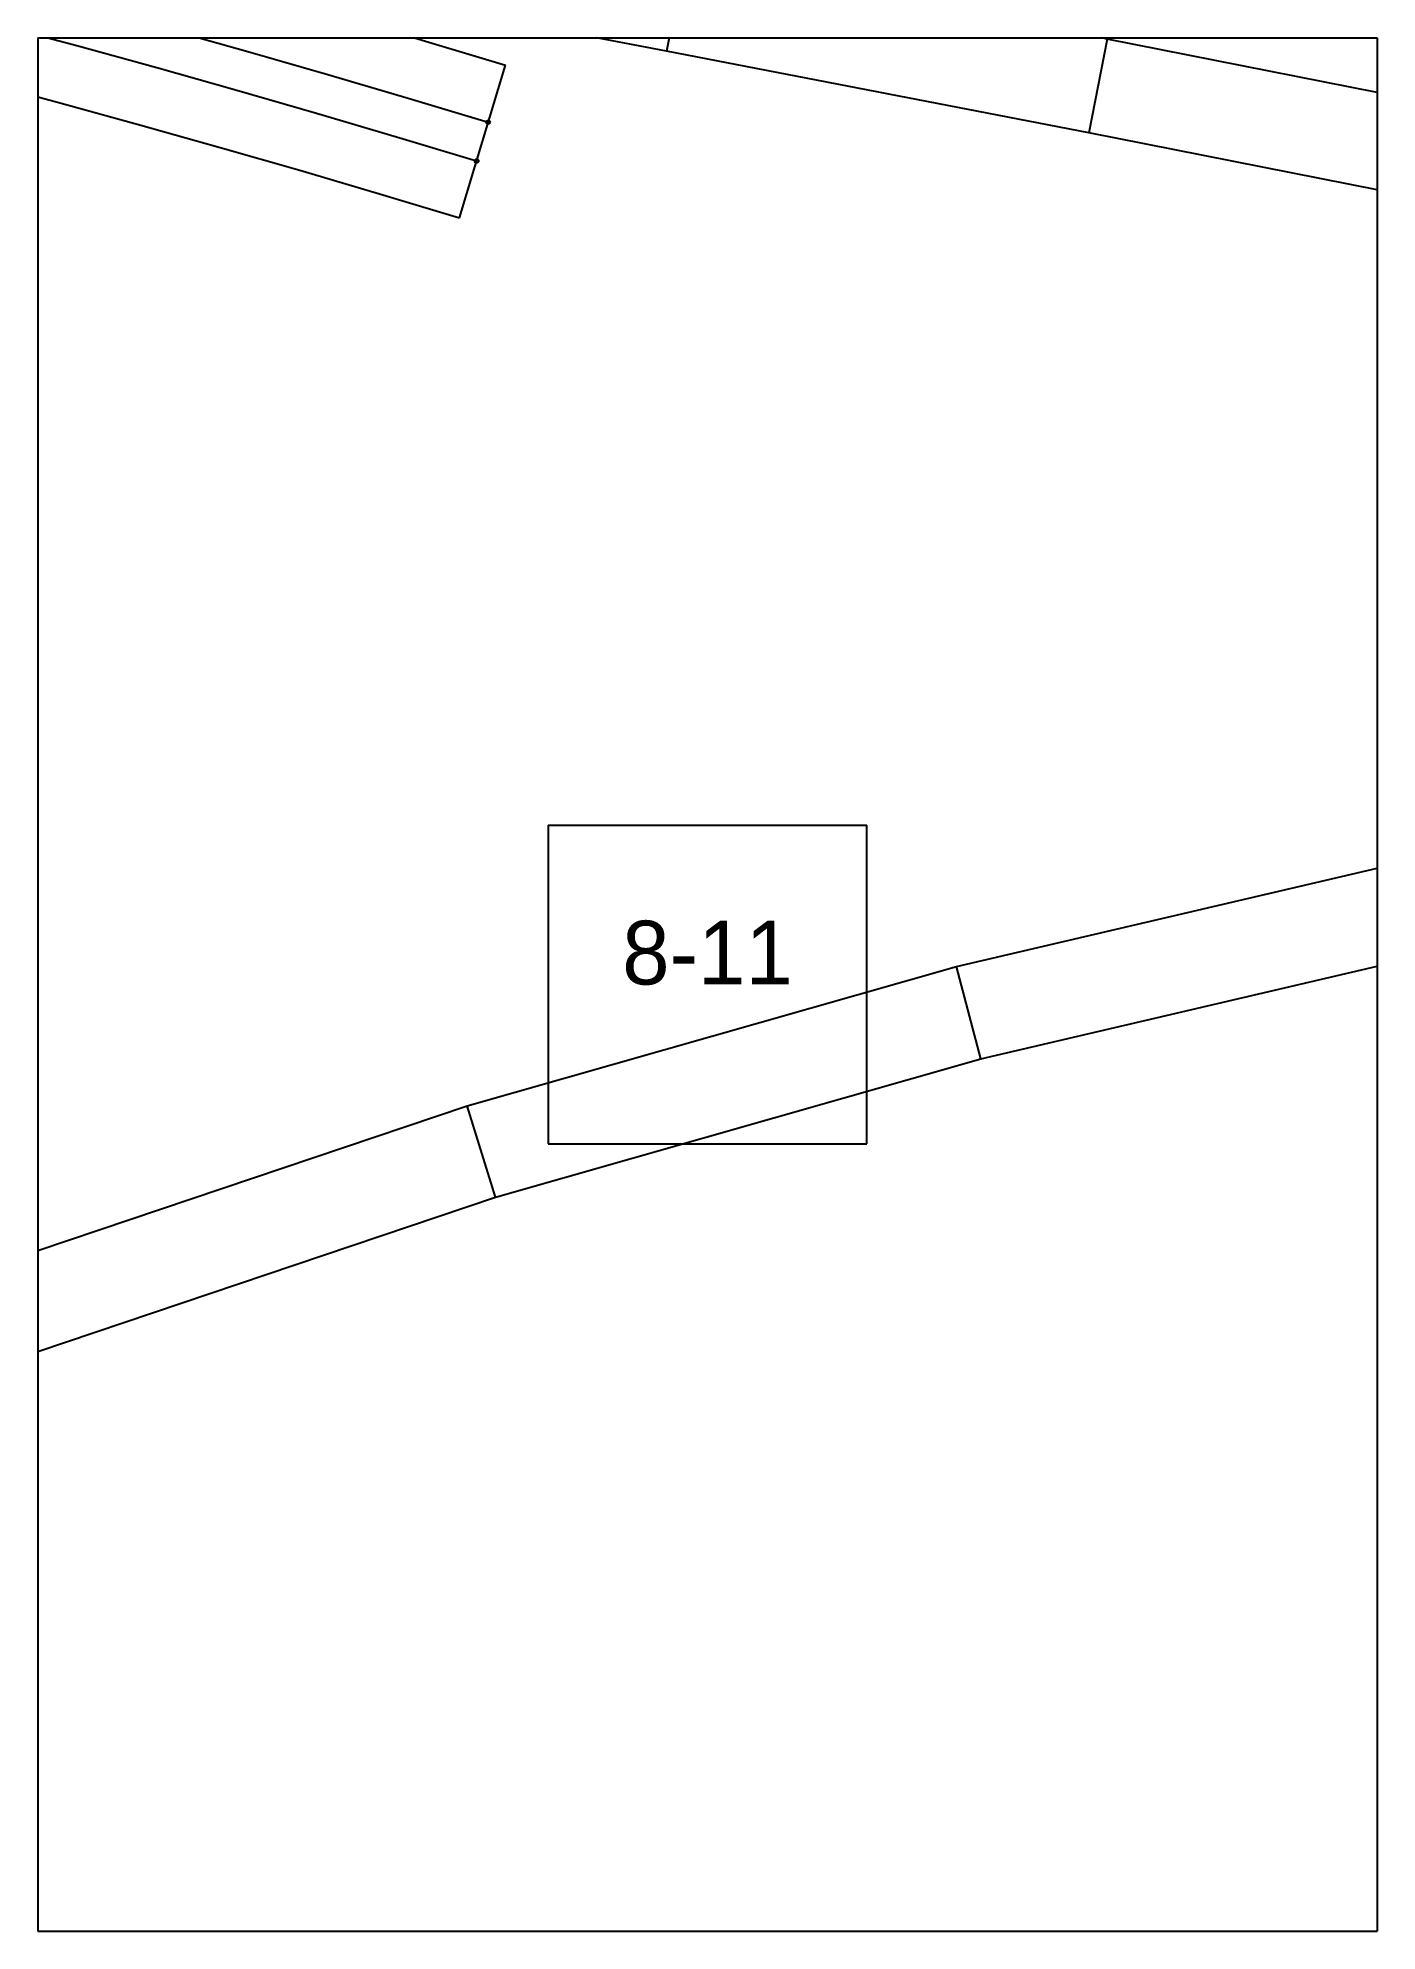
# Paper-space layout 'Plan 8-11' of a CAD drawing. Header units: metres, sheet in millimetres. Extents: x 0 to 210, y 0 to 297.
# The model-space entities are those that its viewports show. They can reach past a viewport. Long polylines and large blocks are cut down to what shows.
import ezdxf
from ezdxf.enums import TextEntityAlignment as Align

# ---------------------------------------------------------------- set-up
doc = ezdxf.new("R2010")
doc.units = ezdxf.units.M
for name, color, linetype in [('default', 7, 'Continuous'), ('mcircles', 7, 'Continuous'), ('TEXTLAYER', 7, 'Continuous'), ('VIEWPORTS', 7, 'Continuous')]:
    doc.layers.add(name, color=color, linetype=linetype)

msp = doc.modelspace()

# ---------------------------------------------------------------- linework, layer by layer
at = {"color": 9}
for p, q in [((2100, -1782), (2100, -2079)), ((2100, -1782), (2100, -2079)), ((2310, -1782), (2310, -2079)), ((2310, -1782), (2310, -2079)), ((1890, -2079), (2100, -2079)), ((1890, -2079), (2100, -2079)), ((2100, -2079), (2310, -2079)), ((2100, -2079), (2100, -2376)), ((2100, -2079), (2310, -2079)), ((2100, -2079), (2100, -2376)), ((2310, -2079), (2520, -2079)), ((2310, -2079), (2310, -2376)), ((2310, -2079), (2520, -2079)), ((2310, -2079), (2310, -2376)), ((2180, -2202.5), (2230, -2202.5)), ((2180, -2202.5), (2180, -2252.5)), ((2230, -2252.5), (2230, -2202.5)), ((2180, -2252.5), (2230, -2252.5)), ((1890, -2376), (2100, -2376)), ((1890, -2376), (2100, -2376)), ((2100, -2376), (2310, -2376)), ((2100, -2376), (2100, -2673)), ((2100, -2376), (2310, -2376)), ((2100, -2376), (2100, -2673)), ((2310, -2376), (2520, -2376)), ((2310, -2376), (2310, -2673)), ((2310, -2376), (2520, -2376)), ((2310, -2376), (2310, -2673))]:
    msp.add_line(p, q, dxfattribs=at)
at = {"layer": 'default', "color": 7, "linetype": 'Continuous'}
for p, q in [((2201.41, -2066.35), (2198.59, -2081.08)), ((2267.69, -2079.18), (2201.41, -2066.35)), ((2198.59, -2081.08), (2130.34, -2068.16)), ((2107.79, -2074.15), (2120.36, -2077.61)), ((2148.14, -2075.79), (2160.76, -2079.51)), ((2093.59, -2076.86), (2106.12, -2080.22)), ((2120.36, -2077.61), (2132.93, -2081.14)), ((2106.12, -2080.22), (2118.65, -2083.67)), ((2132.93, -2081.14), (2145.49, -2084.76)), ((2160.76, -2079.51), (2173.31, -2083.29)), ((2264.81, -2093.9), (2198.59, -2081.08)), ((2267.69, -2079.18), (2264.81, -2093.9)), ((2331.47, -2091.79), (2267.69, -2079.18)), ((2118.65, -2083.67), (2131.18, -2087.2)), ((2145.49, -2084.76), (2158.06, -2088.47)), ((2166.1, -2107.23), (2173.31, -2083.29)), ((2091.16, -2085.89), (2103.64, -2089.24)), ((2131.18, -2087.2), (2143.71, -2090.81)), ((2103.64, -2089.24), (2116.12, -2092.67)), ((2143.71, -2090.81), (2156.25, -2094.5)), ((2158.06, -2088.47), (2170.61, -2092.25)), ((2116.12, -2092.67), (2128.59, -2096.18)), ((2128.59, -2096.18), (2141.07, -2099.78)), ((2156.25, -2094.5), (2168.8, -2098.28)), ((2328.53, -2106.5), (2264.81, -2093.9)), ((2141.07, -2099.78), (2153.55, -2103.45)), ((2153.55, -2103.45), (2166.1, -2107.23)), ((2244.07, -2224.66), (2321.82, -2206.48)), ((2247.84, -2239.18), (2324.88, -2221.16)), ((2167.29, -2246.54), (2244.07, -2224.66)), ((2247.84, -2239.18), (2244.07, -2224.66)), ((2171.74, -2260.87), (2247.84, -2239.18)), ((2091.63, -2272.07), (2167.29, -2246.54)), ((2171.74, -2260.87), (2167.29, -2246.54)), ((2096.77, -2286.16), (2171.74, -2260.87))]:
    msp.add_line(p, q, dxfattribs=at)
at = {"layer": 'mcircles', "color": 7, "linetype": 'Continuous'}
for centre in [(2170.6, -2092.22), (2168.8, -2098.32)]:
    msp.add_circle(centre, 0.3, dxfattribs=at)

# ---------------------------------------------------------------- texts
at = {"layer": 'TEXTLAYER', "color": 1}
msp.add_text('8-11', height=10, dxfattribs=at).set_placement((2205, -2227.5), align=Align.CENTER)

psp = doc.layouts.new('Plan 8-11')

# ---------------------------------------------------------------- viewports
at = {"layer": 'VIEWPORTS'}
psp.add_viewport(center=(105, 148.5), size=(210, 297), view_center_point=(2205, -2227.5), view_height=297, dxfattribs=at)

doc.saveas('drawing.dxf')
